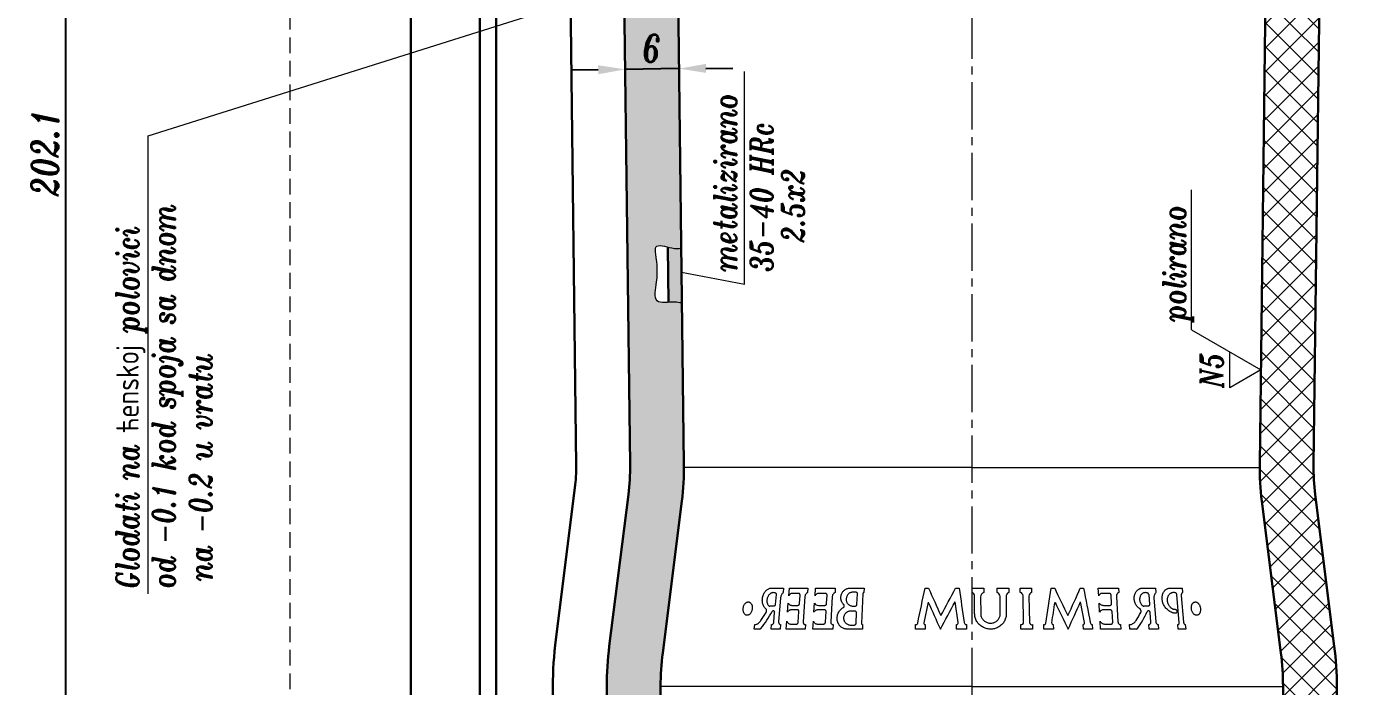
# Model space of a CAD drawing. Extents: x -180 to 858, y -94 to 522.
# Drawn here: x 207.9 to 355.5, y 46.8 to 120.3 of the extents above; entities that cross this region are included whole.
import ezdxf

# ---------------------------------------------------------------- set-up
doc = ezdxf.new("R2010")
doc.units = 0
doc.header["$LTSCALE"] = 7
doc.header["$MEASUREMENT"] = 0
doc.linetypes.add('CENTER2', pattern=[1.125, 0.75, -0.125, 0.125, -0.125])
doc.linetypes.add('HIDDEN', pattern=[0.375, 0.25, -0.125])
doc.layers.get('0').update_dxf_attribs({"linetype": 'CONTINUOUS', "lineweight": 15})
for name, color, linetype, lineweight in [('1', 1, 'CENTER2', 15), ('2', 2, 'HIDDEN', 15), ('3', 3, 'CONTINUOUS', 30), ('8', 250, 'CONTINUOUS', 15)]:
    doc.layers.add(name, color=color, linetype=linetype, lineweight=lineweight)
doc.styles.add('ITALICT', font='ITALICT.shx', dxfattribs={"width": 0.8, "height": 3})
doc.dimstyles.get("Standard").update_dxf_attribs({"dimtxt": 3, "dimasz": 3, "dimexe": 0.5, "dimexo": 0.5, "dimgap": 0.8, "dimtad": 1, "dimdsep": 46, "dimtxsty": 'ITALICT', "dimcen": 0.09, "dimazin": 2, "dimtfac": 1, "dimtmove": 0, "dimatfit": 3, "dimfxl": 1, "dimtolj": 1, "dimtzin": 0, "dimarcsym": 0})

# ---------------------------------------------------------------- blocks, each defined once
blk = doc.blocks.new('*D96')
at = {"color": 0, "lineweight": -2, "transparency": 16777216}
for p, q in [((148.23, 204.42), (212.8, 204.42)), ((212.3, 5.32), (212.3, 201.42)), ((147.38, 2.32), (212.8, 2.32))]:
    blk.add_line(p, q, dxfattribs=at)
at = {"color": 0, "transparency": 16777216}
for points in [[(211.8, 201.42), (212.8, 201.42), (212.3, 204.42)], [(211.8, 5.32), (212.8, 5.32), (212.3, 2.32)]]:
    blk.add_solid(points, dxfattribs=at)
at = {"color": 0, "transparency": 16777216, "insert": (210, 106.26), "char_height": 3, "attachment_point": 5, "rotation": 90, "style": 'ITALICT'}
blk.add_mtext('\\A1;202.1', dxfattribs=at)
blk = doc.blocks.new('*D101')
at = {"color": 0, "lineweight": -2, "transparency": 16777216}
for p, q in [((271.63, 115.49), (268.63, 115.46)), ((280.63, 115.61), (274.63, 115.53)), ((283.63, 115.64), (286.63, 115.68))]:
    blk.add_line(p, q, dxfattribs=at)
at = {"color": 0, "transparency": 16777216}
for points in [[(271.62, 115.99), (271.64, 114.99), (274.63, 115.53)], [(283.62, 116.14), (283.64, 115.14), (280.63, 115.61)]]:
    blk.add_solid(points, dxfattribs=at)
at = {"color": 0, "transparency": 16777216, "insert": (277.6, 117.87), "char_height": 3, "attachment_point": 5, "rotation": 0.7136, "style": 'ITALICT'}
blk.add_mtext('\\A1;6', dxfattribs=at)

msp = doc.modelspace()

# ---------------------------------------------------------------- hatches: boundary and pattern name
h = msp.add_hatch(color=256)
h.dxf.hatch_style = 1
edge = h.paths.add_edge_path()
edge.add_spline(control_points=[(280.8792, 95.5924), (280.5627, 95.5572), (280.0877, 95.5619), (279.5328, 95.6921), (279.3774, 95.7298)], knot_values=[11.06844981, 11.06844981, 11.06844981, 11.06844981, 12.01796893, 12.39088233, 12.39088233, 12.39088233, 12.39088233], degree=3, periodic=0)
edge.add_line((279.3774, 95.7298), (279.4541, 89.5699))
edge.add_spline(control_points=[(279.4541, 89.5699), (279.7098, 89.5857), (280.19, 89.6158), (280.6085, 89.5489), (280.955, 89.5054)], knot_values=[1.10879427, 1.10879427, 1.10879427, 1.10879427, 1.77511498, 2.3260541, 2.3260541, 2.3260541, 2.3260541], degree=3, periodic=0)
edge.add_line((280.955, 89.5054), (280.8792, 95.5924))
at = {"layer": '8'}
h = msp.add_hatch(dxfattribs=at)
h.set_pattern_fill('DOTS', color=256, scale=15)
edge = h.paths.add_edge_path()
edge.add_arc((200.0873, 158.6719), 80, 0.713621, 5.674838)
edge.add_line((279.6952, 166.5825), (278.8751, 174.8353))
edge.add_arc((338.5811, 180.7683), 60, 180, 185.674838, ccw=False)
edge.add_line((278.5811, 180.7683), (278.5811, 183.2683))
edge.add_arc((313.9889, 183.2683), 35.4078, 134.59211, 180, ccw=False)
edge.add_arc((279.1615, 218.5951), 14.2, 314.59211, 353.015128)
edge.add_line((293.2561, 216.8683), (299.9455, 271.4683))
edge.add_line((299.9455, 271.4683), (290.5106, 271.4683))
edge.add_arc((290.5106, 268.4683), 3, -6.984872, 90, ccw=False)
edge.add_line((293.4884, 268.1034), (287.3006, 217.5979))
edge.add_arc((279.1615, 218.5951), 8.2, 314.59211, 353.015128, ccw=False)
edge.add_arc((313.9889, 183.2683), 41.4078, 134.59211, 180)
edge.add_line((272.5811, 183.2683), (272.5811, 180.7683))
edge.add_arc((338.5811, 180.7683), 66, 180, 185.674838)
edge.add_line((272.9045, 174.242), (273.7246, 165.9892))
edge.add_arc((200.0873, 158.6719), 74, 0.713621, 5.674838, ccw=False)
edge.add_line((274.0815, 159.5935), (275.1792, 71.4672))
edge.add_arc((251.1811, 71.1683), 24, -7.181439, 0.713621, ccw=False)
edge.add_line((274.9928, 68.168), (272.8635, 51.2687))
edge.add_arc((308.5811, 46.7683), 36, 172.818561, 180)
edge.add_line((272.5811, 46.7683), (272.5811, 28.5536))
edge.add_line((272.5811, 28.5536), (277.283, 31.2683))
edge.add_arc((279.8811, 32.7683), 3, 102.615886, 210.00002, ccw=False)
edge.add_arc((317.6926, 42.7683), 39.1115, 180, 190.417947, ccw=False)
edge.add_line((278.5811, 42.7683), (278.5811, 46.7683))
edge.add_arc((308.5811, 46.7683), 30, 172.818561, 180, ccw=False)
edge.add_line((278.8164, 50.5186), (280.9457, 67.4179))
edge.add_arc((251.1811, 71.1683), 30, 352.818561, 360.713621)
edge.add_line((281.1787, 71.5419), (280.955, 89.5054))
edge.add_spline(control_points=[(280.955, 89.5054), (280.6085, 89.5489), (280.19, 89.6158), (279.7098, 89.5857), (279.4541, 89.5699)], knot_values=[1.10879427, 1.10879427, 1.10879427, 1.10879427, 1.65973339, 2.3260541, 2.3260541, 2.3260541, 2.3260541], degree=3, periodic=0)
edge.add_spline(control_points=[(279.4541, 89.5699), (278.933, 89.5377), (277.6799, 89.4633), (278.3579, 92.4753), (278.1687, 93.9777), (277.9127, 96.1116), (278.7934, 95.8714), (279.3774, 95.7298)], knot_values=[2.3260541, 2.3260541, 2.3260541, 2.3260541, 3.68398295, 5.78973856, 8.89758354, 9.66711709, 11.06844981, 11.06844981, 11.06844981, 11.06844981], degree=3, periodic=0)
edge.add_spline(control_points=[(279.3774, 95.7298), (279.5328, 95.6921), (280.0877, 95.5619), (280.5627, 95.5572), (280.8792, 95.5924)], knot_values=[11.06844981, 11.06844981, 11.06844981, 11.06844981, 11.4413632, 12.39088233, 12.39088233, 12.39088233, 12.39088233], degree=3, periodic=0)
edge.add_line((280.8792, 95.5924), (280.0811, 159.6683))
h.paths.add_polyline_path([(276.0225, 115.5977), (279.2365, 115.6377), (279.1805, 120.1374), (275.9665, 120.0973)], flags=24)
h.paths.add_polyline_path([(297.9797, 259.8292), (299.0183, 269.5021), (294.544, 269.9825), (293.5054, 260.3096)], flags=24)
h.paths.add_polyline_path([(277.3374, 33.6102), (277.3374, 42.9959), (272.8374, 42.9959), (272.8374, 33.6102)], flags=25)
h = msp.add_hatch(dxfattribs=at)
h.set_pattern_fill('ANSI37', color=256, scale=15)
h.paths.add_polyline_path([(352.7875, 165.9892), (353.6076, 174.242, 0.02476621), (353.9311, 180.7683), (353.9311, 183.2683, 0.2007632), (341.5938, 212.7557, -0.16924065), (339.2115, 217.5979), (334.6943, 254.4683), (328.6495, 254.4683), (333.2561, 216.8683, 0.16924065), (337.3815, 208.4829, -0.2007632), (347.9311, 183.2683), (347.9311, 180.7683, -0.02476621), (347.637, 174.8353), (346.8169, 166.5825, 0.02165078), (346.4311, 159.6683), (345.3334, 71.5419, 0.03446233), (345.5664, 67.4179), (347.6957, 50.5186, -0.0313452), (347.9311, 46.7683), (347.9311, 42.7683, -0.03496424), (347.5495, 37.3183), (353.9311, 37.3183), (353.9311, 46.7683, 0.0313452), (353.6487, 51.2687), (351.5193, 68.168, -0.03446233), (351.3329, 71.4672), (352.4306, 159.5935, -0.02165078)])
h.paths.add_polyline_path([(366.2561, 254.4683), (340.7392, 254.4683), (345.167, 218.3275, 0.16924065), (345.8062, 217.0284, -0.2007632), (359.9311, 183.2683), (359.9311, 180.7683, -0.02476621), (359.5782, 173.6487), (358.7581, 165.3959, 0.02165078), (358.4301, 159.5188), (357.3325, 71.3924, 0.03446233), (357.4723, 68.918), (359.6016, 52.0188, -0.0313452), (359.9311, 46.7683), (359.9311, 37.3183), (366.2561, 37.3183)])
h.paths.add_polyline_path([(351.0771, 129.7419), (351.0771, 137.849), (347.3271, 137.849), (347.3271, 129.7419)], flags=24)
h.paths.add_polyline_path([(350.1727, 138.0666), (350.1727, 145.4083), (347.5477, 145.4083), (347.5477, 138.0666)], flags=24)
h.paths.add_polyline_path([(363.0726, 138.0666), (363.0726, 145.4083), (360.4476, 145.4083), (360.4476, 138.0666)], flags=24)
h.paths.add_polyline_path([(363.977, 129.7419), (363.977, 137.849), (360.227, 137.849), (360.227, 129.7419)], flags=24)

# ---------------------------------------------------------------- linework, layer by layer
for p, q in [((221.4719, 108.1341), (277.1506, 125.6857)), ((287.928, 91.5714), (287.928, 115.2921)), ((221.4719, 57.0971), (221.4719, 108.1341)), ((337.7427, 86.5151), (337.7427, 102.0921)), ((287.928, 91.5714), (280.9128, 92.8965)), ((337.7427, 86.5151), (345.4644, 82.0569)), ((341.9942, 80.0534), (341.9942, 84.0605)), ((345.4644, 82.0569), (341.9942, 80.0534))]:
    msp.add_line(p, q)
msp.add_open_spline([(280.955, 89.5054), (280.6085, 89.5489), (279.7233, 89.6905), (277.6112, 89.1579), (278.3579, 92.4753), (278.1687, 93.9777), (277.8947, 96.2624), (279.5843, 95.5668), (280.5627, 95.5572), (280.8792, 95.5924)], degree=3, knots=[1.10879427, 1.10879427, 1.10879427, 1.10879427, 1.65973339, 3.68398295, 5.78973856, 8.89758354, 9.66711709, 11.4413632, 12.39088233, 12.39088233, 12.39088233, 12.39088233])
at = {"layer": '1'}
msp.add_line((313.2561, 279.4683), (313.2561, 2.3183), dxfattribs=at)
at = {"layer": '2'}
msp.add_line((237.2561, 184.7183), (237.2561, 5.3183), dxfattribs=at)
at = {"layer": '3'}
for p, q in [((250.7561, 279.4683), (250.7561, 2.3183)), ((258.4362, 279.4683), (258.4362, 2.3183)), ((260.2561, 279.4683), (260.2561, 2.3183)), ((268.082, 159.5188), (269.1797, 71.3924)), ((274.0815, 159.5935), (275.1792, 71.4672)), ((280.0811, 159.6683), (281.1787, 71.5419)), ((346.4311, 159.6683), (345.3334, 71.5419)), ((352.4306, 159.5935), (351.3329, 71.4672)), ((279.3774, 95.7298), (279.4541, 89.5699)), ((269.0399, 68.918), (266.9106, 52.0188)), ((274.9928, 68.168), (272.8635, 51.2687)), ((351.5193, 68.168), (353.6487, 51.2687)), ((280.9457, 67.4179), (278.8164, 50.5186)), ((345.5664, 67.4179), (347.6957, 50.5186)), ((266.5811, 46.7683), (266.5811, 19.6067)), ((272.5811, 46.7683), (272.5811, 28.5536)), ((278.5811, 46.7683), (278.5811, 42.7683)), ((347.9311, 46.7683), (347.9311, 42.7683)), ((353.9311, 46.7683), (353.9311, 28.5536))]:
    msp.add_line(p, q, dxfattribs=at)
for centre, radius, start, end in [((251.1811, 71.1683), 18, 352.818561, 0.713621), ((251.1811, 71.1683), 24, 352.818561, 0.713621), ((251.1811, 71.1683), 30, 352.818561, 0.713621), ((375.3311, 71.1683), 30, 179.286379, 187.181439), ((375.3311, 71.1683), 24, 179.286379, 187.181439), ((308.5811, 46.7683), 42, 172.818561, 180), ((308.5811, 46.7683), 36, 172.818561, 180), ((308.5811, 46.7683), 30, 172.818561, 180), ((317.9311, 46.7683), 30, 0, 7.181439), ((317.9311, 46.7683), 36, 0, 7.181439)]:
    msp.add_arc(centre, radius, start, end, dxfattribs=at)
at = {"layer": '8'}
for p, q in [((313.2561, 71.1683), (281.1811, 71.1683)), ((313.2561, 71.1683), (345.3311, 71.1683)), ((290.9233, 57.7296), (292.2693, 57.7296)), ((292.2693, 57.7296), (292.2301, 57.2335)), ((292.8678, 56.8829), (292.9325, 57.7296)), ((292.9325, 57.7296), (294.9909, 57.7296)), ((294.9909, 57.7296), (294.9568, 57.2335)), ((295.7869, 56.8829), (295.8423, 57.7296)), ((295.8423, 57.7296), (298.0414, 57.7296)), ((298.0414, 57.7296), (298.013, 57.2335)), ((299.6442, 57.7274), (301.2653, 57.7286)), ((301.2653, 57.7286), (301.243, 57.2335)), ((308.0507, 57.7296), (308.4428, 57.7296)), ((311.4431, 57.7296), (311.8392, 57.7296)), ((313.2959, 57.2335), (313.2959, 57.7296)), ((313.2959, 57.7296), (314.5845, 57.7296)), ((314.5845, 57.7296), (314.5869, 57.2335)), ((316.0926, 57.2335), (316.0874, 57.7296)), ((316.0874, 57.7296), (317.3706, 57.7296)), ((317.3706, 57.7296), (317.3783, 57.2335)), ((318.6523, 57.2335), (318.6422, 57.7296)), ((318.6422, 57.7296), (319.9115, 57.7296)), ((319.9115, 57.7296), (319.9239, 57.2335)), ((322.108, 57.7296), (322.4899, 57.7296)), ((325.3481, 57.7296), (325.7172, 57.7296)), ((327.3927, 56.8829), (327.3479, 57.7296)), ((327.3479, 57.7296), (329.5912, 57.7296)), ((329.5912, 57.7296), (329.6216, 57.2335)), ((332.2881, 57.7296), (333.7133, 57.7296)), ((333.7133, 57.7296), (333.7514, 57.2335)), ((335.3251, 57.7296), (336.689, 57.7296)), ((336.689, 57.7296), (336.7327, 57.2335)), ((291.4538, 57.0104), (291.3637, 55.9082)), ((291.936, 56.5994), (291.729, 54.0039)), ((292.7293, 55.0691), (292.8051, 56.0613)), ((293.974, 57.1453), (293.247, 57.1453)), ((294.0559, 56.0117), (294.1229, 56.9469)), ((294.6678, 56.8044), (294.4675, 53.975)), ((295.6682, 55.0691), (295.7331, 56.0613)), ((296.9674, 57.1453), (296.1895, 57.1453)), ((297.0731, 56.0117), (297.1296, 56.9469)), ((297.7124, 56.8044), (297.5442, 53.975)), ((299.9984, 57.3113), (300.3062, 57.3113)), ((300.4801, 57.1128), (300.4217, 55.8925)), ((301.0974, 57.0899), (300.948, 53.8117)), ((308.398, 56.1823), (307.9126, 53.8759)), ((311.7341, 53.902), (311.3899, 56.2153)), ((313.5721, 54.9123), (313.5699, 56.8532)), ((314.2365, 56.7629), (314.2433, 54.9129)), ((316.4323, 54.9121), (316.4112, 56.813)), ((317.0724, 56.7588), (317.0988, 54.9123)), ((319.0311, 53.9233), (318.9679, 56.8762)), ((319.6242, 56.8471), (319.6943, 53.9059)), ((325.8176, 53.902), (325.3769, 56.2153)), ((327.4888, 55.0691), (327.4363, 56.0613)), ((328.588, 57.1453), (327.7852, 57.1453)), ((328.8305, 56.0117), (328.7762, 56.9469)), ((329.376, 56.8044), (329.5433, 53.975)), ((332.9798, 57.0104), (333.0613, 55.9082)), ((333.5504, 56.5994), (333.7475, 54.0039)), ((336.3654, 53.8988), (336.0998, 57.001)), ((336.5949, 56.9167), (336.8547, 53.9455)), ((291.1958, 55.7098), (290.7405, 55.7098)), ((291.204, 53.954), (291.2896, 55.0015)), ((293.8417, 55.3153), (293.1559, 55.3153)), ((293.1996, 55.8132), (293.8777, 55.8132)), ((293.9066, 53.9296), (293.9917, 55.1169)), ((296.8557, 55.3153), (296.1219, 55.3153)), ((296.1605, 55.8132), (296.8861, 55.8132)), ((296.9473, 53.9296), (297.019, 55.1169)), ((299.7522, 55.198), (300.2035, 55.198)), ((300.2276, 55.694), (300.021, 55.694)), ((300.3789, 54.9995), (300.3203, 53.7754)), ((327.9166, 55.8132), (328.6646, 55.8132)), ((328.6932, 55.3153), (327.9367, 55.3153)), ((328.9516, 53.9296), (328.8825, 55.1169)), ((332.9138, 55.7098), (332.4179, 55.7098)), ((333.2057, 53.954), (333.1283, 55.0015)), ((289.0184, 53.1657), (289.0628, 53.6617)), ((289.6495, 53.1657), (289.0184, 53.1657)), ((290.8983, 53.1657), (290.9393, 53.6617)), ((291.9093, 53.1657), (290.8983, 53.1657)), ((291.9485, 53.6617), (291.9093, 53.1657)), ((292.584, 53.1657), (292.6504, 54.0352)), ((294.6776, 53.1657), (292.584, 53.1657)), ((293.0389, 53.7312), (293.7272, 53.7312)), ((294.7117, 53.6617), (294.6776, 53.1657)), ((295.5436, 53.1657), (295.6006, 54.0352)), ((297.7804, 53.1657), (295.5436, 53.1657)), ((296.0224, 53.7312), (296.7589, 53.7312)), ((297.8088, 53.6617), (297.7804, 53.1657)), ((301.0597, 53.1657), (299.3521, 53.1657)), ((300.1247, 53.577), (299.7993, 53.577)), ((301.0821, 53.6617), (301.0597, 53.1657)), ((306.9771, 53.1657), (306.9886, 53.6617)), ((308.0602, 53.1657), (306.9771, 53.1657)), ((308.0697, 53.6617), (308.0602, 53.1657)), ((311.5636, 53.1657), (311.5667, 53.6617)), ((312.6548, 53.1657), (311.5636, 53.1657)), ((312.6559, 53.6617), (312.6548, 53.1657)), ((318.7346, 53.1657), (318.7246, 53.6617)), ((320.0256, 53.1657), (318.7346, 53.1657)), ((320.0132, 53.6617), (320.0256, 53.1657)), ((321.2927, 53.1657), (321.2779, 53.6617)), ((322.3562, 53.1657), (321.2927, 53.1657)), ((322.3395, 53.6617), (322.3562, 53.1657)), ((325.697, 53.1657), (325.6742, 53.6617)), ((326.7071, 53.1657), (325.697, 53.1657)), ((326.6824, 53.6617), (326.7071, 53.1657)), ((327.5896, 53.1657), (327.5436, 54.0352)), ((329.8712, 53.1657), (327.5896, 53.1657)), ((328.025, 53.7312), (328.7843, 53.7312)), ((329.8409, 53.6617), (329.8712, 53.1657)), ((330.8506, 53.1657), (330.8184, 53.6617)), ((331.6032, 53.1657), (330.8506, 53.1657)), ((333.0054, 53.1657), (332.9692, 53.6617)), ((334.0641, 53.1657), (333.0054, 53.1657)), ((334.026, 53.6617), (334.0641, 53.1657)), ((336.2558, 53.1657), (336.2137, 53.6617)), ((337.0909, 53.1657), (336.2558, 53.1657)), ((337.0472, 53.6617), (337.0909, 53.1657)), ((313.2561, 46.7683), (278.5811, 46.7683)), ((313.2561, 46.7683), (347.9311, 46.7683))]:
    msp.add_line(p, q, dxfattribs=at)
for points in [[(290.2954, 55.4377), (290.2463, 55.4798), (290.2002, 55.5263), (290.1572, 55.5771), (290.1175, 55.6317), (290.0932, 55.6697), (290.0703, 55.709), (290.0486, 55.7509), (290.0284, 55.794), (289.9934, 55.8828), (289.9649, 55.9756), (289.9428, 56.0716), (289.9274, 56.1702), (289.9181, 56.2755), (289.9158, 56.3821), (289.9205, 56.4894), (289.932, 56.5967), (289.9502, 56.7032), (289.9751, 56.8082), (290.0064, 56.9112), (290.0441, 57.0113), (290.0879, 57.1078), (290.1365, 57.1981), (290.1906, 57.2836), (290.2499, 57.3638), (290.2815, 57.4016), (290.3142, 57.4379), (290.3714, 57.4944), (290.4315, 57.5457), (290.4943, 57.5915), (290.5594, 57.6312), (290.6266, 57.6646), (290.6953, 57.6914), (290.7517, 57.708), (290.8087, 57.7199), (290.866, 57.7272), (290.9233, 57.7296)], [(298.9845, 55.9074), (298.9334, 55.9564), (298.8861, 56.0097), (298.8431, 56.0668), (298.8044, 56.1274), (298.7703, 56.1911), (298.7454, 56.2463), (298.7238, 56.3031), (298.7057, 56.3614), (298.6944, 56.4057), (298.685, 56.4505), (298.6775, 56.4964), (298.672, 56.5427), (298.6669, 56.6266), (298.6683, 56.7111), (298.676, 56.7954), (298.69, 56.8791), (298.7101, 56.9616), (298.7363, 57.0424), (298.7683, 57.121), (298.8061, 57.1968), (298.8493, 57.2694), (298.8974, 57.3378), (298.9504, 57.4021), (299.008, 57.4617), (299.0698, 57.5163), (299.1355, 57.5654), (299.2047, 57.6086), (299.2768, 57.6456), (299.3515, 57.6761), (299.4281, 57.6996), (299.4995, 57.715), (299.5717, 57.7243), (299.6442, 57.7274)], [(331.9646, 55.4377), (331.8955, 55.4844), (331.8292, 55.5365), (331.7663, 55.5938), (331.7069, 55.6558), (331.6513, 55.7222), (331.5999, 55.7926), (331.5712, 55.8366), (331.544, 55.8818), (331.4947, 55.9755), (331.4523, 56.073), (331.417, 56.1735), (331.3888, 56.2781), (331.3683, 56.3845), (331.3609, 56.4382), (331.3556, 56.492), (331.3523, 56.5459), (331.3511, 56.5997), (331.3535, 56.6892), (331.3615, 56.7779), (331.3752, 56.8654), (331.3944, 56.9512), (331.4192, 57.0349), (331.4495, 57.1159), (331.487, 57.1976), (331.5302, 57.2753), (331.579, 57.3485), (331.6329, 57.4168), (331.6919, 57.4795), (331.7554, 57.5361), (331.8232, 57.5862), (331.8585, 57.6087), (331.8947, 57.6294), (331.9442, 57.6541), (331.995, 57.6754), (332.047, 57.6933), (332.1061, 57.7091), (332.1662, 57.7205), (332.227, 57.7273), (332.2881, 57.7296)], [(334.6778, 55.7981), (334.6277, 55.8913), (334.584, 55.9885), (334.5465, 56.0889), (334.5158, 56.1921), (334.4919, 56.2972), (334.475, 56.4037), (334.4651, 56.5107), (334.4624, 56.6178), (334.467, 56.7241), (334.4787, 56.829), (334.4959, 56.9235), (334.5191, 57.0156), (334.5484, 57.1048), (334.5837, 57.1905), (334.6247, 57.2719), (334.6713, 57.3486), (334.7234, 57.4199), (334.7513, 57.4533), (334.7804, 57.4852), (334.8335, 57.5362), (334.8899, 57.5819), (334.9493, 57.6219), (335.0105, 57.6556), (335.074, 57.6832), (335.1395, 57.7046), (335.2007, 57.7184), (335.2627, 57.7268), (335.3251, 57.7296)], [(287.7816, 55.4476), (287.7932, 55.5344), (287.8114, 55.6201), (287.836, 55.7037), (287.8669, 55.7843), (287.9039, 55.8608), (287.9466, 55.932), (287.9699, 55.9654), (287.9947, 55.997), (288.0205, 56.0267), (288.0476, 56.0544), (288.0953, 56.096), (288.1457, 56.1308), (288.1982, 56.1582), (288.2253, 56.1691), (288.2526, 56.1779), (288.2797, 56.1845), (288.3069, 56.189), (288.3435, 56.1917), (288.3799, 56.1904), (288.4159, 56.1853), (288.4507, 56.1765), (288.4845, 56.164), (288.5174, 56.148), (288.5412, 56.1336), (288.5642, 56.1175), (288.6077, 56.0798), (288.6473, 56.0356), (288.6827, 55.9857), (288.7136, 55.9306), (288.7296, 55.8959), (288.7441, 55.8598), (288.757, 55.8216), (288.7682, 55.7823), (288.7849, 55.7017), (288.7947, 55.6184), (288.7973, 55.5334), (288.7929, 55.4476)], [(290.6103, 55.7812), (290.5736, 55.8378), (290.5416, 55.8989), (290.5146, 55.9638), (290.4926, 56.0318), (290.4756, 56.1025), (290.4677, 56.1472), (290.4617, 56.1925), (290.4576, 56.2394), (290.4555, 56.2867), (290.4571, 56.3808), (290.4652, 56.4655), (290.4793, 56.5495), (290.4994, 56.6324), (290.5254, 56.7132), (290.557, 56.7914), (290.5941, 56.8663), (290.6364, 56.937), (290.6839, 57.003), (290.7335, 57.0608), (290.7873, 57.113), (290.8446, 57.1589), (290.9049, 57.1977)], [(290.9049, 57.1977), (290.9599, 57.225), (291.0166, 57.2452), (291.0744, 57.2581), (291.1325, 57.2632), (291.1904, 57.2605), (291.2472, 57.25), (291.294, 57.2351), (291.3393, 57.2149), (291.3824, 57.1895)], [(291.3824, 57.1895), (291.4053, 57.1702), (291.4245, 57.1453), (291.4391, 57.1164), (291.4492, 57.0828), (291.4541, 57.047), (291.4538, 57.0104)], [(292.2301, 57.2335), (292.1828, 57.1864), (292.1389, 57.1348), (292.092, 57.0689), (292.0507, 56.9982), (292.0152, 56.9234), (291.9858, 56.8453), (291.9627, 56.7648), (291.946, 56.6826), (291.936, 56.5994)], [(292.8051, 56.0613), (292.8323, 56.0173), (292.8631, 55.9766), (292.8972, 55.9396), (292.9344, 55.9068), (292.982, 55.8738), (293.033, 55.8476), (293.0867, 55.8286), (293.1425, 55.8171), (293.1996, 55.8132)], [(293.247, 57.1453), (293.2032, 57.1424), (293.1596, 57.1339), (293.1169, 57.1199), (293.0669, 57.096), (293.0195, 57.0649), (292.9754, 57.0274), (292.935, 56.984), (292.8991, 56.9356), (292.8678, 56.8829)], [(294.1229, 56.9469), (294.1231, 56.9775), (294.1194, 57.0078), (294.1117, 57.0366), (294.0959, 57.0708), (294.0854, 57.0866), (294.0735, 57.1009), (294.0607, 57.1131), (294.0468, 57.1234), (294.024, 57.1354), (293.9994, 57.1428), (293.974, 57.1453)], [(294.9568, 57.2335), (294.9118, 57.2125), (294.8693, 57.1856), (294.8283, 57.1518), (294.7908, 57.1124), (294.7576, 57.0685), (294.7293, 57.0211), (294.7057, 56.97), (294.6874, 56.9161), (294.6747, 56.8605), (294.6678, 56.8044)], [(296.1895, 57.1453), (296.1426, 57.1424), (296.0959, 57.1339), (296.0501, 57.1198), (295.9972, 57.096), (295.9469, 57.0651), (295.9002, 57.0276), (295.8576, 56.9842), (295.8197, 56.9357), (295.7869, 56.8829)], [(297.1296, 56.9469), (297.1293, 56.9775), (297.1249, 57.0077), (297.1162, 57.0364), (297.1084, 57.0541), (297.0988, 57.0708), (297.0834, 57.0913), (297.0655, 57.109), (297.0456, 57.1234), (297.021, 57.1354), (296.9946, 57.1428), (296.9674, 57.1453)], [(298.013, 57.2335), (297.9655, 57.2125), (297.9206, 57.1855), (297.8777, 57.1518), (297.8385, 57.1125), (297.8038, 57.0686), (297.7744, 57.0211), (297.7502, 56.9701), (297.7316, 56.9162), (297.7189, 56.8606), (297.7124, 56.8044)], [(300.021, 55.694), (299.9486, 55.6977), (299.8772, 55.7087), (299.8074, 55.727), (299.74, 55.7523), (299.6754, 55.7845), (299.6145, 55.8232), (299.5577, 55.8681), (299.505, 55.9191), (299.4575, 55.9753), (299.4154, 56.0362), (299.3792, 56.1012), (299.349, 56.1697), (299.325, 56.2412), (299.3073, 56.3149), (299.296, 56.3914), (299.2914, 56.4689), (299.2934, 56.5469), (299.302, 56.6246), (299.3171, 56.7015), (299.3387, 56.7768), (299.3664, 56.8501), (299.3908, 56.9029), (299.4186, 56.954), (299.4493, 57.0031)], [(299.4493, 57.0031), (299.4895, 57.0575), (299.5343, 57.1078), (299.5832, 57.1535), (299.636, 57.1942), (299.692, 57.2294), (299.7509, 57.2587), (299.8109, 57.2815), (299.8725, 57.2979), (299.9353, 57.3079), (299.9984, 57.3113)], [(300.3062, 57.3113), (300.3348, 57.3088), (300.3627, 57.3014), (300.3888, 57.2893), (300.4126, 57.2729), (300.4336, 57.2524), (300.4511, 57.2286), (300.4647, 57.2022), (300.4742, 57.1736), (300.4794, 57.1434), (300.4801, 57.1128)], [(327.7852, 57.1453), (327.7365, 57.1424), (327.6884, 57.1339), (327.6419, 57.1197), (327.6152, 57.1088), (327.5893, 57.0961), (327.5403, 57.0653), (327.4954, 57.0278), (327.4555, 56.9845), (327.4212, 56.9359), (327.3927, 56.8829)], [(327.4363, 56.0613), (327.4738, 56.017), (327.5147, 55.9761), (327.5587, 55.9392), (327.6127, 55.9019), (327.6698, 55.8707), (327.7294, 55.8459), (327.7909, 55.8279), (327.8535, 55.8169), (327.9166, 55.8132)], [(328.7762, 56.9469), (328.7722, 56.9777), (328.764, 57.008), (328.7518, 57.0367), (328.73, 57.0711), (328.7165, 57.0868), (328.7017, 57.1011), (328.6862, 57.1132), (328.6698, 57.1235), (328.6436, 57.1354), (328.616, 57.1428), (328.588, 57.1453)], [(329.6216, 57.2335), (329.5777, 57.2127), (329.5369, 57.1858), (329.4986, 57.1521), (329.4645, 57.1128), (329.4354, 57.0689), (329.412, 57.0215), (329.3939, 56.9701), (329.3818, 56.916), (329.3758, 56.8603), (329.376, 56.8044)], [(332.2618, 55.7812), (332.2074, 55.8427), (332.1582, 55.9096), (332.1147, 55.9811), (332.077, 56.0566), (332.0455, 56.1353), (332.0204, 56.2165), (332.002, 56.2995), (331.9903, 56.3835), (331.9856, 56.4678), (331.9877, 56.5517), (331.9969, 56.6346), (332.0129, 56.7157), (332.0359, 56.7942), (332.0655, 56.8693), (332.1018, 56.9403), (332.1223, 56.974), (332.1444, 57.0063), (332.19, 57.0633), (332.2408, 57.1147), (332.296, 57.1597), (332.3251, 57.1796), (332.3551, 57.1977)], [(332.3551, 57.1977), (332.4117, 57.2252), (332.4709, 57.2455), (332.5319, 57.2582), (332.5941, 57.2632), (332.6568, 57.2605), (332.7192, 57.2502), (332.7723, 57.2352), (332.8244, 57.2149), (332.8749, 57.1895)], [(333.7514, 57.2335), (333.7108, 57.1867), (333.6744, 57.1354), (333.6547, 57.1029), (333.6365, 57.069), (333.6051, 56.9977), (333.5804, 56.9225), (333.5625, 56.8443), (333.5515, 56.7638), (333.5475, 56.6819), (333.5504, 56.5994)], [(335.1487, 56.89), (335.1145, 56.8322), (335.0854, 56.77), (335.0617, 56.7044), (335.0449, 56.6423), (335.0327, 56.5783), (335.0249, 56.5129), (335.0218, 56.4465), (335.0221, 56.402), (335.0245, 56.3573), (335.0352, 56.2683), (335.0536, 56.1804)], [(335.0536, 56.1804), (335.0739, 56.1093), (335.0978, 56.0396), (335.1366, 55.9468), (335.1819, 55.858), (335.207, 55.8154), (335.2336, 55.774), (335.2791, 55.7108), (335.3283, 55.6516), (335.3808, 55.5969), (335.4364, 55.5471), (335.4947, 55.5026), (335.5627, 55.4596), (335.5979, 55.4409), (335.6336, 55.4241), (335.6693, 55.4096), (335.7054, 55.3972), (335.7604, 55.3825), (335.8157, 55.3728), (335.8711, 55.3682), (335.9262, 55.3687)], [(335.9777, 57.1918), (335.9179, 57.2113), (335.8573, 57.2254), (335.7961, 57.2337), (335.7264, 57.2361), (335.6574, 57.231), (335.5896, 57.2184), (335.5232, 57.1984), (335.4686, 57.1758), (335.4157, 57.1481), (335.3648, 57.1157), (335.3163, 57.0787), (335.2751, 57.0421), (335.2361, 57.0024), (335.1994, 56.9595), (335.1733, 56.9255), (335.1487, 56.89)], [(336.0998, 57.001), (336.0964, 57.0267), (336.0906, 57.0519), (336.0795, 57.0836), (336.0645, 57.1133), (336.0462, 57.1399), (336.0257, 57.1617), (336.0025, 57.1794), (335.9777, 57.1918)], [(336.7327, 57.2335), (336.709, 57.22), (336.6869, 57.2028), (336.6668, 57.1823), (336.6532, 57.1649), (336.6408, 57.1461), (336.6211, 57.1062), (336.6064, 57.0618), (336.5971, 57.0144), (336.5933, 56.9656), (336.5949, 56.9167)], [(337.7207, 55.4476), (337.7163, 55.5338), (337.719, 55.6193), (337.7289, 55.7032), (337.7459, 55.7842), (337.7572, 55.8235), (337.7702, 55.8617), (337.7849, 55.8982), (337.8014, 55.9332), (337.826, 55.9777), (337.8535, 56.0189), (337.8838, 56.0565), (337.9253, 56.0978), (337.9704, 56.1323), (337.9941, 56.1468), (338.0186, 56.1594), (338.0564, 56.1744), (338.0954, 56.1849), (338.1353, 56.1906), (338.1757, 56.1915), (338.2257, 56.1861), (338.2754, 56.1736), (338.3242, 56.1542), (338.3717, 56.1284), (338.4175, 56.0965), (338.4445, 56.0742), (338.4706, 56.0499), (338.4967, 56.0227), (338.5216, 55.9937), (338.5671, 55.9318), (338.6098, 55.8606), (338.6466, 55.7842), (338.6775, 55.7037), (338.7021, 55.6201), (338.7203, 55.5344), (338.732, 55.4476)], [(288.7929, 55.4476), (288.7814, 55.3607), (288.763, 55.2749), (288.7378, 55.1912), (288.706, 55.1107), (288.668, 55.0342), (288.6467, 54.9979), (288.624, 54.9631), (288.5916, 54.9191), (288.5569, 54.8783), (288.5201, 54.8409), (288.4712, 54.7994), (288.4197, 54.7646), (288.3662, 54.7371), (288.3385, 54.7262), (288.3106, 54.7173), (288.2832, 54.7107), (288.2559, 54.7063), (288.2189, 54.7036), (288.1822, 54.7048), (288.1462, 54.7099), (288.1115, 54.7187), (288.0779, 54.7312), (288.0453, 54.7473), (288.0218, 54.7616), (287.9992, 54.7777), (287.9566, 54.8154), (287.9181, 54.8597), (287.8839, 54.9097), (287.8542, 54.9649), (287.8391, 54.9991), (287.8256, 55.0348), (287.8132, 55.0734), (287.8026, 55.1133), (287.7871, 55.1938), (287.7785, 55.2771), (287.7768, 55.362), (287.7816, 55.4476)], [(290.3338, 55.0057), (290.3562, 55.0492), (290.3732, 55.0966), (290.3844, 55.1462), (290.3894, 55.1958), (290.3882, 55.2446), (290.3807, 55.292), (290.3675, 55.3352), (290.3485, 55.3751), (290.3243, 55.4098), (290.3103, 55.4247), (290.2954, 55.4377)], [(291.2896, 55.0015), (291.2903, 55.0358), (291.2865, 55.0697), (291.2784, 55.1019), (291.2659, 55.1318), (291.2491, 55.1586), (291.2285, 55.1809), (291.2051, 55.1975), (291.179, 55.2086), (291.1516, 55.2135), (291.1231, 55.2118), (291.0946, 55.2037), (291.0677, 55.1897), (291.0421, 55.1697), (291.0194, 55.1447), (291.0002, 55.116)], [(291.3637, 55.9082), (291.3593, 55.8773), (291.3513, 55.847), (291.3398, 55.8182), (291.3199, 55.7838), (291.2948, 55.754), (291.2807, 55.7416), (291.2657, 55.731), (291.2432, 55.7195), (291.2196, 55.7122), (291.1958, 55.7098)], [(293.1559, 55.3153), (293.1089, 55.3127), (293.0619, 55.3049), (293.0155, 55.2921), (292.9608, 55.27), (292.9082, 55.2412), (292.8583, 55.2062), (292.8116, 55.1654), (292.7685, 55.1196), (292.7293, 55.0691)], [(293.9917, 55.1169), (293.9919, 55.1475), (293.9881, 55.1778), (293.9804, 55.2067), (293.9644, 55.2409), (293.954, 55.2566), (293.942, 55.2709), (293.929, 55.2831), (293.915, 55.2935), (293.8921, 55.3055), (293.8673, 55.3129), (293.8417, 55.3153)], [(293.8777, 55.8132), (293.9034, 55.8157), (293.9289, 55.8229), (293.9531, 55.8345), (293.9689, 55.8451), (293.9839, 55.8575), (294.0105, 55.8872), (294.0315, 55.9216), (294.0434, 55.9504), (294.0516, 55.9807), (294.0559, 56.0117)], [(296.1219, 55.3153), (296.0714, 55.3127), (296.0211, 55.3049), (295.9715, 55.292), (295.9135, 55.27), (295.8577, 55.2414), (295.8048, 55.2064), (295.7552, 55.1657), (295.7096, 55.1197), (295.6682, 55.0691)], [(297.019, 55.1169), (297.0188, 55.1475), (297.0142, 55.1777), (297.0055, 55.2065), (296.9976, 55.2242), (296.9879, 55.2409), (296.9724, 55.2613), (296.9544, 55.279), (296.9344, 55.2935), (296.9096, 55.3055), (296.883, 55.3129), (296.8557, 55.3153)], [(296.8861, 55.8132), (296.9135, 55.8157), (296.9406, 55.8229), (296.9663, 55.8346), (296.9828, 55.8449), (296.9983, 55.8571), (297.0132, 55.8713), (297.0266, 55.8871), (297.0486, 55.9216), (297.0608, 55.9504), (297.0691, 55.9807), (297.0731, 56.0117)], [(299.3521, 53.1657), (299.2619, 53.1694), (299.1726, 53.1806), (299.0848, 53.1993), (298.9991, 53.2253), (298.9159, 53.2585), (298.8359, 53.2987), (298.7596, 53.3456), (298.7019, 53.3873), (298.647, 53.4328), (298.5951, 53.482), (298.5464, 53.5346), (298.5158, 53.5714), (298.4868, 53.6096), (298.4592, 53.6492), (298.4333, 53.69), (298.3864, 53.7748), (298.3462, 53.8637), (298.3131, 53.9559), (298.287, 54.051), (298.2681, 54.1482), (298.2563, 54.2486), (298.252, 54.3501), (298.2552, 54.452), (298.2657, 54.5537), (298.2835, 54.6545), (298.3086, 54.7539), (298.3406, 54.8512), (298.3796, 54.946), (298.4251, 55.0376), (298.477, 55.1254), (298.525, 55.1953), (298.5771, 55.262), (298.6331, 55.3251), (298.6928, 55.3842), (298.7503, 55.4346), (298.8106, 55.4813), (298.8734, 55.5241), (298.9383, 55.5627)], [(298.9383, 55.5627), (298.9706, 55.585), (298.9986, 55.6135), (299.0214, 55.6477), (299.0379, 55.686), (299.0472, 55.7263), (299.0489, 55.7674), (299.0432, 55.8078), (299.0302, 55.8451), (299.021, 55.8628), (299.0101, 55.8793), (298.998, 55.8941), (298.9845, 55.9074)], [(299.0691, 54.0631), (299.0544, 54.0989), (299.0414, 54.1354), (299.021, 54.2105), (299.008, 54.2878), (299.0025, 54.3664), (299.0046, 54.4454), (299.014, 54.5241), (299.031, 54.6025), (299.0551, 54.679), (299.0864, 54.7529), (299.1244, 54.8233), (299.1687, 54.8897), (299.219, 54.9513), (299.2744, 55.0068), (299.3346, 55.0563), (299.3664, 55.0786), (299.3991, 55.0992), (299.45, 55.1266), (299.5026, 55.1499), (299.5567, 55.1687), (299.6118, 55.183), (299.6818, 55.1942), (299.7522, 55.198)], [(300.2035, 55.198), (300.2323, 55.1955), (300.2605, 55.1881), (300.2868, 55.1761), (300.3108, 55.1596), (300.3319, 55.1391), (300.3496, 55.1153), (300.3633, 55.0889), (300.3729, 55.0603), (300.3781, 55.0301), (300.3789, 54.9995)], [(300.4217, 55.8925), (300.4179, 55.8615), (300.4097, 55.8312), (300.3973, 55.8024), (300.3868, 55.7846), (300.3747, 55.7678), (300.3559, 55.7474), (300.3349, 55.7298), (300.312, 55.7155), (300.2849, 55.7037), (300.2564, 55.6965), (300.2276, 55.694)], [(317.0988, 54.9123), (317.0969, 54.8017), (317.0879, 54.6915), (317.072, 54.5822), (317.049, 54.4742), (317.0193, 54.3679), (316.9827, 54.2637), (316.9395, 54.1621), (316.8898, 54.0635), (316.8338, 53.9683), (316.7718, 53.8769), (316.7035, 53.7891), (316.6296, 53.7058), (316.5503, 53.6275), (316.4661, 53.5544), (316.3772, 53.4868), (316.284, 53.4251), (316.187, 53.3693), (316.0864, 53.3199), (315.9828, 53.2769), (315.8765, 53.2406), (315.7674, 53.2109), (315.6566, 53.1882), (315.5445, 53.1725), (315.4315, 53.1639), (315.3181, 53.1624), (315.2049, 53.1681), (315.0921, 53.1809), (314.9804, 53.2008), (314.8702, 53.2276), (314.7619, 53.2613), (314.656, 53.3016), (314.553, 53.3486), (314.4531, 53.4019), (314.3569, 53.4614), (314.2648, 53.5267), (314.1771, 53.5978), (314.0941, 53.6742), (314.0163, 53.7556), (313.944, 53.8418), (313.8774, 53.9323), (313.8149, 54.0301), (313.7591, 54.1318), (313.7102, 54.2368), (313.6685, 54.3448), (313.6341, 54.4553), (313.6072, 54.5678), (313.5878, 54.6818), (313.5761, 54.7968), (313.5721, 54.9123)], [(314.2433, 54.9129), (314.2477, 54.8208), (314.2598, 54.7293), (314.2798, 54.6392), (314.3073, 54.5511), (314.3424, 54.4656), (314.3847, 54.3833), (314.4339, 54.3048), (314.4861, 54.2351), (314.5438, 54.1696), (314.6066, 54.1089), (314.674, 54.0533), (314.7458, 54.0031), (314.8213, 53.9588), (314.9002, 53.9205), (314.9818, 53.8885), (315.0658, 53.863), (315.1515, 53.8442), (315.2384, 53.8322), (315.3261, 53.8271), (315.4137, 53.8289), (315.5009, 53.8375), (315.5871, 53.8531), (315.6717, 53.8754), (315.7538, 53.9042), (315.8333, 53.9394), (315.9096, 53.9808), (315.9823, 54.0281), (316.0508, 54.081), (316.1148, 54.1392), (316.1738, 54.2023), (316.2275, 54.2699), (316.2751, 54.3412), (316.3169, 54.416), (316.3526, 54.4939), (316.3819, 54.5744), (316.4046, 54.657), (316.4206, 54.7412), (316.4298, 54.8264), (316.4323, 54.9121)], [(328.6646, 55.8132), (328.6919, 55.8156), (328.7185, 55.8228), (328.7433, 55.8345), (328.7639, 55.8488), (328.7824, 55.8664), (328.7983, 55.8869), (328.8083, 55.9037), (328.8164, 55.9214), (328.8254, 55.9504), (328.8302, 55.9808), (328.8305, 56.0117)], [(328.8825, 55.1169), (328.8786, 55.1478), (328.8703, 55.178), (328.8581, 55.2067), (328.8362, 55.2412), (328.8226, 55.2569), (328.8077, 55.2711), (328.7921, 55.2832), (328.7755, 55.2936), (328.7492, 55.3055), (328.7213, 55.3129), (328.6932, 55.3153)], [(332.08, 55.0057), (332.098, 55.049), (332.1093, 55.0961), (332.1137, 55.1451), (332.1112, 55.1953), (332.1018, 55.2444), (332.0856, 55.2916), (332.0632, 55.3353), (332.0349, 55.3754), (332.0018, 55.41), (331.9646, 55.4377)], [(333.1283, 55.0015), (333.1233, 55.0364), (333.1137, 55.0706), (333.0998, 55.1028), (333.0814, 55.1327), (333.059, 55.1593), (333.0334, 55.1814), (333.0059, 55.1978), (332.9764, 55.2088), (332.946, 55.2135), (332.916, 55.2118), (332.8869, 55.2037), (332.86, 55.1897), (332.8358, 55.1698), (332.8152, 55.1447), (332.799, 55.116)], [(333.0613, 55.9082), (333.0616, 55.8774), (333.0578, 55.8469), (333.0502, 55.8179), (333.0345, 55.7835), (333.024, 55.7678), (333.0122, 55.7536), (332.9992, 55.7413), (332.9851, 55.7309), (332.9627, 55.7193), (332.9386, 55.7122), (332.9138, 55.7098)], [(335.9713, 54.9414), (335.899, 54.9425), (335.8263, 54.9486), (335.7535, 54.9594), (335.6809, 54.9752), (335.6332, 54.9881), (335.5856, 55.0031), (335.5374, 55.0204), (335.4896, 55.0398), (335.3962, 55.084), (335.3048, 55.1357), (335.216, 55.1945), (335.1302, 55.2601), (335.044, 55.3352), (334.9617, 55.4168), (334.8836, 55.5043), (334.8102, 55.5974), (334.7414, 55.6955), (334.6778, 55.7981)], [(335.9262, 55.3687), (335.9547, 55.3669), (335.9831, 55.3584), (336.0098, 55.344), (336.0328, 55.3256), (336.0535, 55.3033), (336.0717, 55.277), (336.0868, 55.248), (336.1018, 55.2053), (336.11, 55.1606), (336.1111, 55.1154), (336.1072, 55.0824), (336.0992, 55.051), (336.0874, 55.0224), (336.0717, 54.9969), (336.0511, 54.9741), (336.0268, 54.9566), (336, 54.9456), (335.9713, 54.9414)], [(338.732, 55.4476), (338.7368, 55.3615), (338.7349, 55.2761), (338.7262, 55.1923), (338.7104, 55.1112), (338.6997, 55.0714), (338.6872, 55.0329), (338.6734, 54.9968), (338.6579, 54.9621), (338.6343, 54.9175), (338.6078, 54.8763), (338.5783, 54.8386), (338.5378, 54.7973), (338.5157, 54.7788), (338.4926, 54.7622), (338.4696, 54.748), (338.4459, 54.7358), (338.4084, 54.7207), (338.3695, 54.7103), (338.3297, 54.7046), (338.2892, 54.7037), (338.2387, 54.7091), (338.1884, 54.7217), (338.1387, 54.741), (338.0902, 54.7668), (338.0434, 54.7986), (338.0156, 54.8211), (337.9886, 54.8455), (337.962, 54.8725), (337.9364, 54.9013), (337.8895, 54.9632), (337.8668, 54.998), (337.8456, 55.0343), (337.8075, 55.1107), (337.7758, 55.1912), (337.7506, 55.2749), (337.7322, 55.3607), (337.7207, 55.4476)], [(289.0628, 53.6617), (289.0991, 53.665), (289.1355, 53.6702), (289.1725, 53.6777), (289.2093, 53.6872), (289.2604, 53.7038), (289.3109, 53.7242), (289.3607, 53.7484), (289.3974, 53.7689), (289.4336, 53.7913), (289.504, 53.8417), (289.5713, 53.8991), (289.6352, 53.9629), (289.6952, 54.0325), (289.7509, 54.1073)], [(290.9393, 53.6617), (290.9738, 53.6622), (290.9929, 53.6654), (291.0119, 53.6706), (291.0489, 53.6869), (291.0833, 53.7101), (291.1143, 53.7393), (291.1423, 53.7751), (291.1659, 53.816), (291.1844, 53.8606), (291.1972, 53.907), (291.204, 53.954)], [(291.729, 54.0039), (291.7279, 53.9539), (291.7328, 53.9042), (291.7434, 53.8563), (291.7594, 53.8127), (291.7806, 53.773), (291.8069, 53.738), (291.8374, 53.709), (291.8719, 53.686), (291.9093, 53.6701), (291.9485, 53.6617)], [(292.6504, 54.0352), (292.6718, 53.9829), (292.6982, 53.934), (292.7292, 53.8891), (292.7646, 53.8487), (292.804, 53.8134), (292.8462, 53.7844), (292.8914, 53.7614), (292.939, 53.7447), (292.9883, 53.7346), (293.0389, 53.7312)], [(293.7272, 53.7312), (293.7531, 53.7336), (293.7787, 53.7409), (293.8031, 53.7525), (293.8191, 53.763), (293.8342, 53.7754), (293.861, 53.8051), (293.8821, 53.8396), (293.8941, 53.8684), (293.9024, 53.8987), (293.9066, 53.9296)], [(294.4675, 53.975), (294.4673, 53.9268), (294.4736, 53.879), (294.4863, 53.8332), (294.5047, 53.7916), (294.5288, 53.7544), (294.5582, 53.7223), (294.5921, 53.6965), (294.6299, 53.6773), (294.6499, 53.6704), (294.6909, 53.6626), (294.7117, 53.6617)], [(295.6006, 54.0352), (295.6246, 53.9828), (295.6538, 53.9338), (295.6878, 53.8888), (295.7264, 53.8486), (295.7691, 53.8135), (295.815, 53.7844), (295.8639, 53.7613), (295.9153, 53.7446), (295.9683, 53.7345), (296.0224, 53.7312)], [(296.7589, 53.7312), (296.7865, 53.7336), (296.8139, 53.7409), (296.8398, 53.7526), (296.8564, 53.7629), (296.872, 53.7751), (296.887, 53.7893), (296.9005, 53.805), (296.9226, 53.8396), (296.9349, 53.8683), (296.9432, 53.8987), (296.9473, 53.9296)], [(297.5442, 53.975), (297.5447, 53.9268), (297.5522, 53.8792), (297.5663, 53.8335), (297.5866, 53.7917), (297.6129, 53.7544), (297.6446, 53.7224), (297.6812, 53.6964), (297.7217, 53.6773), (297.743, 53.6704), (297.7867, 53.6626), (297.8088, 53.6617)], [(299.7993, 53.577), (299.7222, 53.5807), (299.6461, 53.5919), (299.5716, 53.6104), (299.4994, 53.6362), (299.43, 53.6689), (299.3642, 53.7083), (299.3046, 53.7523), (299.2492, 53.8018), (299.1985, 53.8564), (299.1526, 53.9157), (299.1119, 53.9793), (299.0894, 54.0206), (299.0691, 54.0631)], [(300.3203, 53.7754), (300.3165, 53.7445), (300.3082, 53.7141), (300.2957, 53.6854), (300.2793, 53.659), (300.259, 53.6352), (300.2356, 53.6148), (300.2098, 53.5984), (300.1825, 53.5867), (300.1538, 53.5794), (300.1247, 53.577)], [(325.6742, 53.6617), (325.7024, 53.671), (325.729, 53.6848), (325.753, 53.7025), (325.7742, 53.7243), (325.792, 53.7496), (325.8059, 53.7774), (325.8155, 53.807), (325.8207, 53.8382), (325.8214, 53.8703), (325.8176, 53.902)], [(327.5436, 54.0352), (327.5758, 53.9824), (327.6129, 53.9332), (327.6546, 53.8882), (327.7004, 53.848), (327.7491, 53.8135), (327.8007, 53.7845), (327.8548, 53.7615), (327.9106, 53.7448), (327.9676, 53.7346), (328.025, 53.7312)], [(328.7843, 53.7312), (328.8118, 53.7336), (328.8387, 53.7408), (328.8637, 53.7524), (328.8844, 53.7667), (328.903, 53.7844), (328.919, 53.8048), (328.9291, 53.8216), (328.9373, 53.8394), (328.9464, 53.8683), (328.9512, 53.8988), (328.9516, 53.9296)], [(329.5433, 53.975), (329.5497, 53.9264), (329.5628, 53.8785), (329.5822, 53.8329), (329.6073, 53.7912), (329.6376, 53.7539), (329.6728, 53.722), (329.7115, 53.6964), (329.7533, 53.6773), (329.7969, 53.6656), (329.8409, 53.6617)], [(330.8184, 53.6617), (330.8847, 53.6675), (330.9504, 53.678), (331.0149, 53.6933), (331.078, 53.7132), (331.1444, 53.74), (331.2085, 53.7719), (331.2701, 53.8089), (331.3288, 53.8507), (331.3844, 53.8971), (331.4283, 53.939), (331.4697, 53.9839), (331.5086, 54.0314), (331.536, 54.0687), (331.562, 54.1073)], [(332.9692, 53.6617), (333.008, 53.6624), (333.0462, 53.6707), (333.0821, 53.6864), (333.0994, 53.6972), (333.1157, 53.7097), (333.1446, 53.7394), (333.1684, 53.7745), (333.1871, 53.8156), (333.1997, 53.8604), (333.206, 53.907), (333.2057, 53.954)], [(333.7475, 54.0039), (333.7544, 53.9534), (333.7673, 53.9036), (333.7859, 53.8559), (333.8093, 53.8122), (333.8374, 53.7726), (333.87, 53.7377), (333.9055, 53.7089), (333.9441, 53.6861), (333.9847, 53.6701), (334.026, 53.6617)], [(336.2137, 53.6617), (336.2389, 53.6652), (336.2649, 53.6744), (336.2892, 53.6892), (336.3105, 53.7086), (336.3293, 53.7332), (336.3446, 53.7616), (336.3558, 53.7927), (336.3633, 53.8269), (336.3664, 53.8627), (336.3654, 53.8988)], [(336.8547, 53.9455), (336.8602, 53.9056), (336.8732, 53.855), (336.8924, 53.8073), (336.9176, 53.7635), (336.945, 53.7286), (336.9767, 53.6991), (336.9936, 53.6867), (337.0111, 53.6763), (337.029, 53.668), (337.0472, 53.6617)]]:
    msp.add_lwpolyline(points, dxfattribs=at)
for centre, radius, start, end in [((-536.5878, 234.2757), 862.892, 347.9289529, 348.194024), ((592.3708, 182.461), 310.1178, 203.716188, 204.335235), ((-81.1767, 265.6623), 444.2818, 331.646619, 332.094149), ((1179.77, 186.4446), 877.4231, 188.4355382, 188.6883098), ((-289.9152, 150.5803), 619.0264, 351.0075599, 351.3733789), ((1187.5432, 472.1053), 959.179, 205.595241, 205.7981113), ((138.738, 140.3768), 204.0929, 335.168936, 336.112047), ((1622.8712, 303.6436), 1320.2584, 190.7347301, 190.9038456), ((296.166, 56.3119), 0.4993, 210.066857, 269.367583), ((301.245, 57.0874), 0.147, 90.807788, 179.032563), ((592.2229, 181.5953), 310.2982, 203.83909, 204.449504), ((-83.8865, 266.7793), 447.8623, 331.512772, 331.955738), ((313.1676, 56.8522), 0.4023, 0.137809, 71.399335), ((314.7254, 56.7647), 0.4888, 106.44774, 180.21755), ((315.9666, 56.8071), 0.4446, 0.758853, 73.538044), ((317.5796, 56.7682), 0.5071, 113.396529, 181.063988), ((318.5986, 56.8684), 0.3692, 1.201612, 81.643095), ((320.0061, 56.8612), 0.3817, 102.458035, 182.109963), ((-284.6746, 147.7605), 614.0689, 351.2056004, 351.4232922), ((1192.3508, 475.0915), 965.4418, 205.7155889, 205.9144567), ((138.553, 139.5493), 204.5672, 335.021675, 335.960424), ((332.7541, 57.0001), 0.2254, 2.632358, 57.477326), ((275.5943, 63.9291), 17.2302, 325.247489, 328.808906), ((275.4013, 64.0013), 17.9519, 323.134372, 330.333791), ((290.7448, 55.8705), 0.1611, 213.59484, 268.448479), ((327.9407, 54.7798), 0.536, 90.423051, 147.367916), ((322.0407, 60.1957), 11.3015, 327.403018, 332.662263), ((322.0884, 59.9688), 11.7585, 325.039817, 335.625556), ((332.4256, 55.9309), 0.2216, 222.415183, 268.006791), ((289.6392, 53.3124), 0.1478, 274.013772, 326.85649), ((301.0865, 53.7994), 0.1383, 174.932811, 268.133703), ((307.0211, 53.8673), 0.2083, 261.012835, 347.984837), ((308.0854, 53.8379), 0.1768, 167.584675, 264.88866), ((311.5218, 53.8718), 0.2147, 282.082281, 8.097206), ((312.7008, 53.9476), 0.2891, 189.109678, 261.077919), ((318.7718, 53.9169), 0.2592, 259.502707, 1.410901), ((319.9525, 53.9121), 0.2581, 181.364189, 283.633724), ((321.3113, 53.8522), 0.1933, 260.064859, 351.576934), ((322.3603, 53.8477), 0.1875, 171.342235, 263.611059), ((326.7435, 53.9535), 0.2988, 189.931923, 258.168109), ((331.6017, 53.3133), 0.1478, 270.606914, 326.332632)]:
    msp.add_arc(centre, radius, start, end, dxfattribs=at)

# ---------------------------------------------------------------- texts
at = {"style": 'ITALICT', "width": 0.8}
for s, p in [('metalizirano', (287.0423, 92.9947)), ('35-40 HRc', (291.0899, 92.9947)), ('2.5x2', (294.5905, 96.2467)), ('od -0.1 kod spoja sa dnom ', (224.4745, 57.6942)), ('polirano', (337.0746, 87.3997)), ('Glodati na ћenskoj polovici', (220.4269, 57.6942)), ('na -0.2 u vratu', (228.5934, 58.5252)), ('N5', (341.2516, 80.048))]:
    msp.add_text(s, height=2.5, rotation=90, dxfattribs=at).set_placement(p)

# ---------------------------------------------------------------- dimensions: what is measured, and where the dimension line sits
dim = msp.add_linear_dim(base=(212.3002, 204.4183), p1=(146.8759, 2.3183), p2=(147.7259, 204.4183), angle=90, dimstyle='Standard', override={"dimtmove": 0})
dim.commit()
dim.dimension.update_dxf_attribs({"geometry": '*D96', "text_midpoint": (212.3002, 106.2554), "dimtype": 160})
dim = msp.add_aligned_dim(p1=(280.6299, 115.6051), p2=(274.6304, 115.5303), distance=0, dimstyle='Standard')
dim.commit()
dim.dimension.update_dxf_attribs({"geometry": '*D101', "text_midpoint": (277.6015, 117.8675)})

doc.saveas('drawing.dxf')
